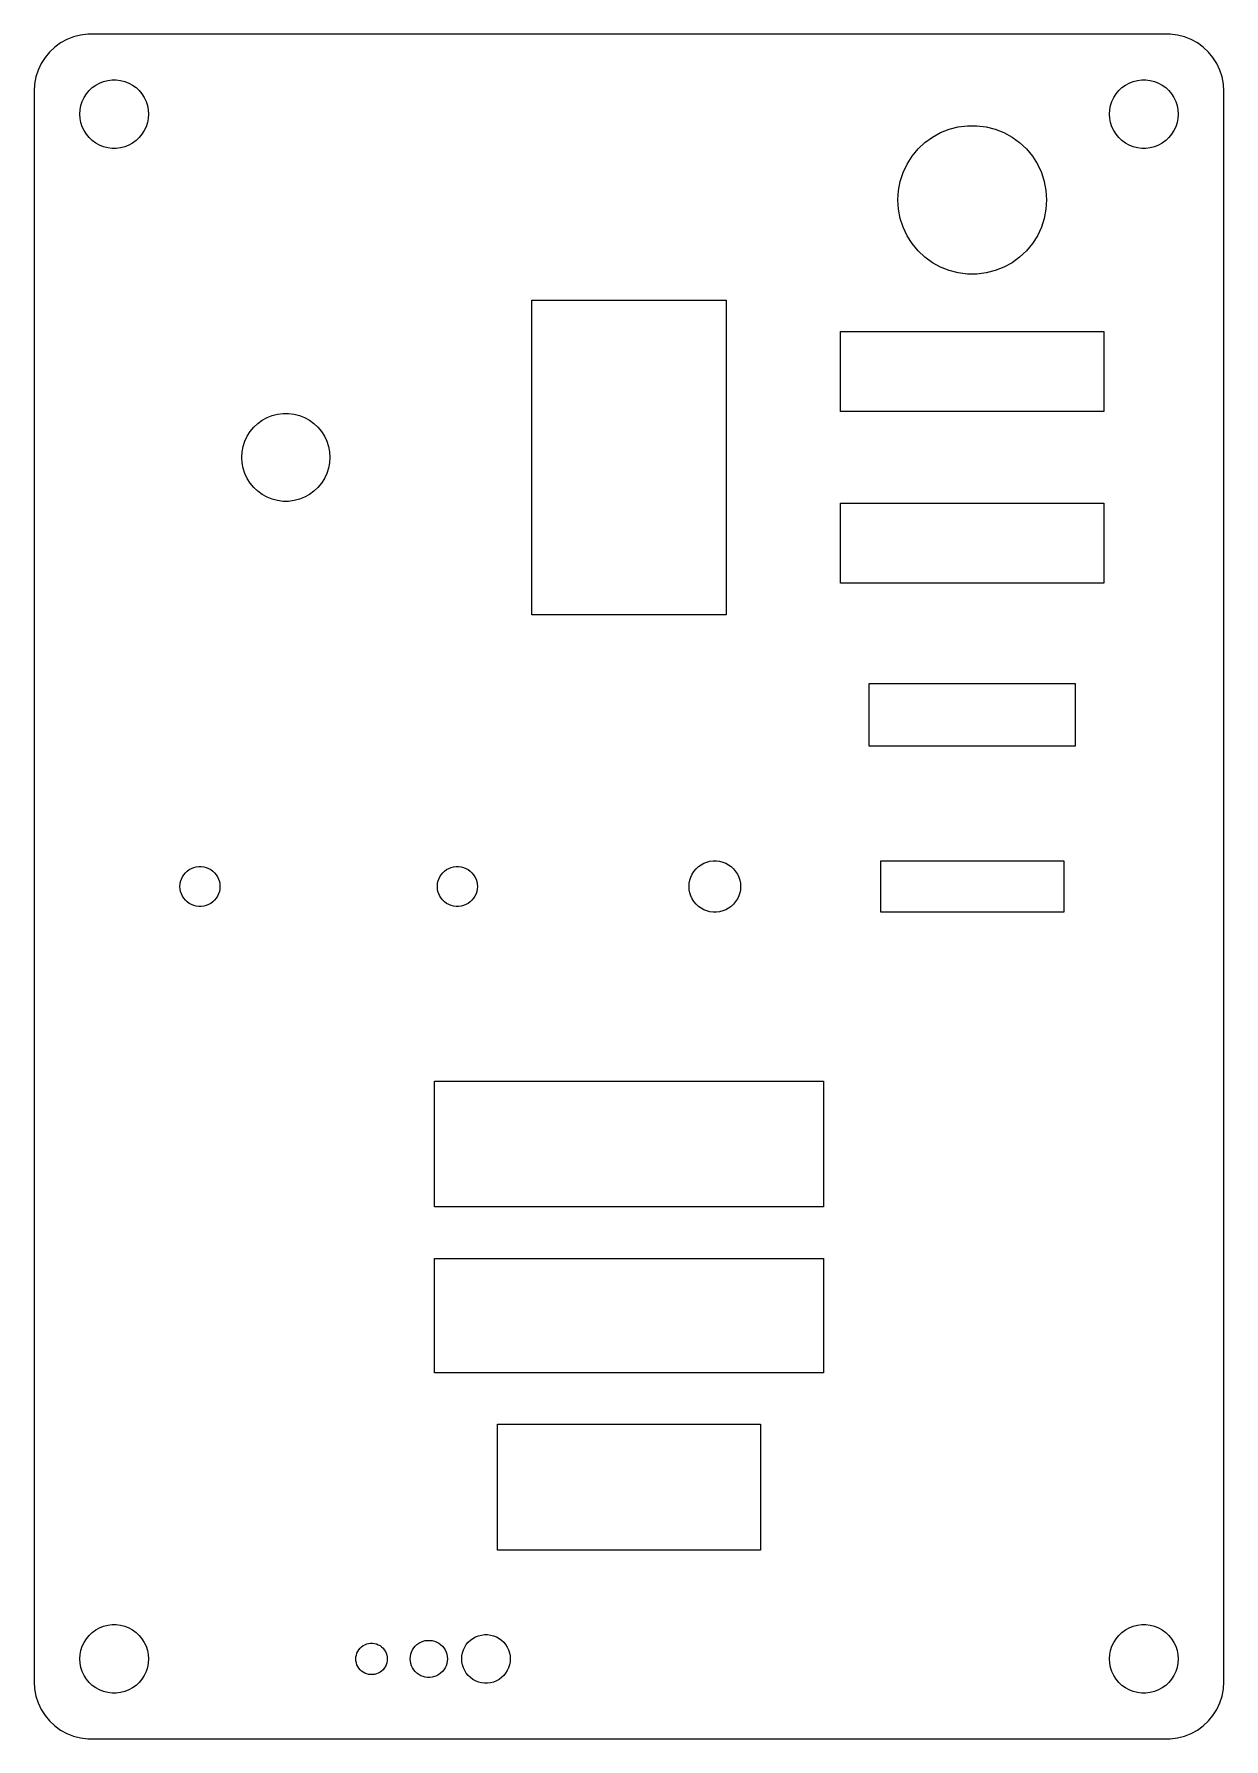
# Model space of a CAD drawing. Header units: metres. Extents: x -52 to 52, y -74 to 3413.
# Drawn here: x -52 to 52, y 720.5 to 869.5 of the extents above; entities that cross this region are included whole.
import ezdxf

# ---------------------------------------------------------------- set-up
doc = ezdxf.new("R2010")
doc.units = ezdxf.units.M

msp = doc.modelspace()

# ---------------------------------------------------------------- linework, layer by layer
for p, q in [((-49.6791, 868.722), (-50.1871, 868.353)), ((-49.1289, 869.024), (-49.6791, 868.722)), ((-48.5451, 869.255), (-49.1289, 869.024)), ((-47.9369, 869.411), (-48.5451, 869.255)), ((-47.3139, 869.49), (-47.9369, 869.411)), ((47.3139, 869.49), (-47.3139, 869.49)), ((47.9369, 869.411), (47.3139, 869.49)), ((48.5451, 869.255), (47.9369, 869.411)), ((49.1289, 869.024), (48.5451, 869.255)), ((49.6791, 868.722), (49.1289, 869.024)), ((50.1871, 868.353), (49.6791, 868.722)), ((-51.0451, 867.439), (-51.3815, 866.909)), ((-50.6448, 867.923), (-51.0451, 867.439)), ((-50.1871, 868.353), (-50.6448, 867.923)), ((50.6448, 867.923), (50.1871, 868.353)), ((51.0451, 867.439), (50.6448, 867.923)), ((51.3815, 866.909), (51.0451, 867.439)), ((-51.8429, 865.743), (-51.9606, 865.127)), ((-51.6489, 866.341), (-51.8429, 865.743)), ((-51.3815, 866.909), (-51.6489, 866.341)), ((51.6489, 866.341), (51.3815, 866.909)), ((51.8429, 865.743), (51.6489, 866.341)), ((51.9606, 865.127), (51.8429, 865.743)), ((-51.9606, 865.127), (-52, 864.5)), ((-52, 864.5), (-52, 725.5)), ((-47.6289, 863.945), (-47.427, 864.263)), ((-47.427, 864.263), (-47.1869, 864.554)), ((-47.1869, 864.554), (-46.9123, 864.812)), ((-46.9123, 864.812), (-46.6075, 865.033)), ((-46.6075, 865.033), (-46.2773, 865.214)), ((-46.2773, 865.214), (-45.927, 865.353)), ((-45.927, 865.353), (-45.5621, 865.447)), ((-45.5621, 865.447), (-45.1884, 865.494)), ((-45.1884, 865.494), (-44.8116, 865.494)), ((-44.8116, 865.494), (-44.4379, 865.447)), ((-44.4379, 865.447), (-44.0729, 865.353)), ((-44.0729, 865.353), (-43.7227, 865.214)), ((-43.7227, 865.214), (-43.3925, 865.033)), ((-43.3925, 865.033), (-43.0877, 864.812)), ((-43.0877, 864.812), (-42.8131, 864.554)), ((-42.8131, 864.554), (-42.5729, 864.263)), ((-42.5729, 864.263), (-42.3711, 863.945)), ((42.3711, 863.945), (42.5729, 864.263)), ((42.5729, 864.263), (42.8131, 864.554)), ((42.8131, 864.554), (43.0877, 864.812)), ((43.0877, 864.812), (43.3925, 865.033)), ((43.3925, 865.033), (43.7227, 865.214)), ((43.7227, 865.214), (44.0729, 865.353)), ((44.0729, 865.353), (44.4379, 865.447)), ((44.4379, 865.447), (44.8116, 865.494)), ((44.8116, 865.494), (45.1884, 865.494)), ((45.1884, 865.494), (45.5621, 865.447)), ((45.5621, 865.447), (45.927, 865.353)), ((45.927, 865.353), (46.2773, 865.214)), ((46.2773, 865.214), (46.6075, 865.033)), ((46.6075, 865.033), (46.9123, 864.812)), ((46.9123, 864.812), (47.1869, 864.554)), ((47.1869, 864.554), (47.427, 864.263)), ((47.427, 864.263), (47.6289, 863.945)), ((52, 864.5), (51.9606, 865.127)), ((52, 725.5), (52, 864.5)), ((-48, 862.5), (-47.9763, 862.876)), ((-47.9763, 862.876), (-47.9057, 863.246)), ((-47.9057, 863.246), (-47.7893, 863.604)), ((-47.7893, 863.604), (-47.6289, 863.945)), ((-42.3711, 863.945), (-42.2107, 863.604)), ((-42.2107, 863.604), (-42.0942, 863.246)), ((-42.0942, 863.246), (-42.0237, 862.876)), ((-42.0237, 862.876), (-42, 862.5)), ((42, 862.5), (42.0237, 862.876)), ((42.0237, 862.876), (42.0942, 863.246)), ((42.0942, 863.246), (42.2107, 863.604)), ((42.2107, 863.604), (42.3711, 863.945)), ((47.6289, 863.945), (47.7893, 863.604)), ((47.7893, 863.604), (47.9057, 863.246)), ((47.9057, 863.246), (47.9763, 862.876)), ((47.9763, 862.876), (48, 862.5)), ((-47.9763, 862.124), (-48, 862.5)), ((-47.9057, 861.754), (-47.9763, 862.124)), ((-47.7893, 861.396), (-47.9057, 861.754)), ((-47.6289, 861.055), (-47.7893, 861.396)), ((-42.2107, 861.396), (-42.3711, 861.055)), ((-42.0942, 861.754), (-42.2107, 861.396)), ((-42.0237, 862.124), (-42.0942, 861.754)), ((-42, 862.5), (-42.0237, 862.124)), ((27.2324, 860.881), (27.9914, 861.182)), ((27.9914, 861.182), (28.782, 861.385)), ((28.782, 861.385), (29.5919, 861.487)), ((29.5919, 861.487), (30.4081, 861.487)), ((30.4081, 861.487), (31.218, 861.385)), ((31.218, 861.385), (32.0086, 861.182)), ((32.0086, 861.182), (32.7676, 860.881)), ((42.0237, 862.124), (42, 862.5)), ((42.0942, 861.754), (42.0237, 862.124)), ((42.2107, 861.396), (42.0942, 861.754)), ((42.3711, 861.055), (42.2107, 861.396)), ((47.7893, 861.396), (47.6289, 861.055)), ((47.9057, 861.754), (47.7893, 861.396)), ((47.9763, 862.124), (47.9057, 861.754)), ((48, 862.5), (47.9763, 862.124)), ((-47.427, 860.737), (-47.6289, 861.055)), ((-47.1869, 860.446), (-47.427, 860.737)), ((-46.9123, 860.188), (-47.1869, 860.446)), ((-46.6075, 859.967), (-46.9123, 860.188)), ((-46.2773, 859.786), (-46.6075, 859.967)), ((-45.927, 859.647), (-46.2773, 859.786)), ((-45.5621, 859.553), (-45.927, 859.647)), ((-44.0729, 859.647), (-44.4379, 859.553)), ((-43.7227, 859.786), (-44.0729, 859.647)), ((-43.3925, 859.967), (-43.7227, 859.786)), ((-43.0877, 860.188), (-43.3925, 859.967)), ((-42.8131, 860.446), (-43.0877, 860.188)), ((-42.5729, 860.737), (-42.8131, 860.446)), ((-42.3711, 861.055), (-42.5729, 860.737)), ((25.2617, 859.45), (25.8567, 860.008)), ((25.8567, 860.008), (26.5171, 860.488)), ((26.5171, 860.488), (27.2324, 860.881)), ((32.7676, 860.881), (33.4829, 860.488)), ((33.4829, 860.488), (34.1432, 860.008)), ((34.1432, 860.008), (34.7383, 859.45)), ((42.5729, 860.737), (42.3711, 861.055)), ((42.8131, 860.446), (42.5729, 860.737)), ((43.0877, 860.188), (42.8131, 860.446)), ((43.3925, 859.967), (43.0877, 860.188)), ((43.7227, 859.786), (43.3925, 859.967)), ((44.0729, 859.647), (43.7227, 859.786)), ((44.4379, 859.553), (44.0729, 859.647)), ((45.927, 859.647), (45.5621, 859.553)), ((46.2773, 859.786), (45.927, 859.647)), ((46.6075, 859.967), (46.2773, 859.786)), ((46.9123, 860.188), (46.6075, 859.967)), ((47.1869, 860.446), (46.9123, 860.188)), ((47.427, 860.737), (47.1869, 860.446)), ((47.6289, 861.055), (47.427, 860.737)), ((-45.1884, 859.506), (-45.5621, 859.553)), ((-44.8116, 859.506), (-45.1884, 859.506)), ((-44.4379, 859.553), (-44.8116, 859.506)), ((23.9565, 857.393), (24.304, 858.131)), ((24.304, 858.131), (24.7414, 858.821)), ((24.7414, 858.821), (25.2617, 859.45)), ((34.7383, 859.45), (35.2586, 858.821)), ((35.2586, 858.821), (35.696, 858.131)), ((35.696, 858.131), (36.0435, 857.393)), ((44.8116, 859.506), (44.4379, 859.553)), ((45.1884, 859.506), (44.8116, 859.506)), ((45.5621, 859.553), (45.1884, 859.506)), ((23.7042, 856.616), (23.9565, 857.393)), ((36.0435, 857.393), (36.2958, 856.616)), ((23.5, 855), (23.5513, 855.815)), ((23.5513, 855.815), (23.7042, 856.616)), ((36.2958, 856.616), (36.4487, 855.815)), ((36.4487, 855.815), (36.5, 855)), ((23.5513, 854.185), (23.5, 855)), ((23.7042, 853.384), (23.5513, 854.185)), ((36.4487, 854.185), (36.2958, 853.384)), ((36.5, 855), (36.4487, 854.185)), ((23.9565, 852.607), (23.7042, 853.384)), ((24.304, 851.869), (23.9565, 852.607)), ((36.0435, 852.607), (35.696, 851.869)), ((36.2958, 853.384), (36.0435, 852.607)), ((24.7414, 851.179), (24.304, 851.869)), ((25.2617, 850.55), (24.7414, 851.179)), ((35.2586, 851.179), (34.7383, 850.55)), ((35.696, 851.869), (35.2586, 851.179)), ((25.8567, 849.992), (25.2617, 850.55)), ((26.5171, 849.512), (25.8567, 849.992)), ((27.2324, 849.119), (26.5171, 849.512)), ((33.4829, 849.512), (32.7676, 849.119)), ((34.1432, 849.992), (33.4829, 849.512)), ((34.7383, 850.55), (34.1432, 849.992)), ((27.9914, 848.818), (27.2324, 849.119)), ((28.782, 848.615), (27.9914, 848.818)), ((29.5919, 848.513), (28.782, 848.615)), ((30.4081, 848.513), (29.5919, 848.513)), ((31.218, 848.615), (30.4081, 848.513)), ((32.0086, 848.818), (31.218, 848.615)), ((32.7676, 849.119), (32.0086, 848.818)), ((-8.5, 818.75), (-8.5, 846.25)), ((-8.5, 846.25), (8.5, 846.25)), ((8.5, 846.25), (8.5, 818.75)), ((18.5, 836.5), (18.5, 843.5)), ((18.5, 843.5), (41.5, 843.5)), ((41.5, 843.5), (41.5, 836.5)), ((-32.0629, 835.751), (-31.6392, 835.984)), ((-31.6392, 835.984), (-31.1897, 836.162)), ((-31.1897, 836.162), (-30.7214, 836.282)), ((-30.7214, 836.282), (-30.2417, 836.342)), ((-30.2417, 836.342), (-29.7583, 836.342)), ((-29.7583, 836.342), (-29.2786, 836.282)), ((-29.2786, 836.282), (-28.8103, 836.162)), ((-28.8103, 836.162), (-28.3607, 835.984)), ((-28.3607, 835.984), (-27.9371, 835.751)), ((41.5, 836.5), (18.5, 836.5)), ((-33.5796, 833.917), (-33.3738, 834.355)), ((-33.3738, 834.355), (-33.1147, 834.763)), ((-33.1147, 834.763), (-32.8065, 835.135)), ((-32.8065, 835.135), (-32.4541, 835.466)), ((-32.4541, 835.466), (-32.0629, 835.751)), ((-27.9371, 835.751), (-27.5459, 835.466)), ((-27.5459, 835.466), (-27.1935, 835.135)), ((-27.1935, 835.135), (-26.8853, 834.763)), ((-26.8853, 834.763), (-26.6262, 834.355)), ((-26.6262, 834.355), (-26.4203, 833.917)), ((-33.85, 832.5), (-33.8196, 832.983)), ((-33.8196, 832.983), (-33.729, 833.457)), ((-33.729, 833.457), (-33.5796, 833.917)), ((-26.4203, 833.917), (-26.271, 833.457)), ((-26.271, 833.457), (-26.1804, 832.983)), ((-26.1804, 832.983), (-26.15, 832.5)), ((-33.8196, 832.017), (-33.85, 832.5)), ((-33.729, 831.543), (-33.8196, 832.017)), ((-33.5796, 831.083), (-33.729, 831.543)), ((-26.271, 831.543), (-26.4203, 831.083)), ((-26.1804, 832.017), (-26.271, 831.543)), ((-26.15, 832.5), (-26.1804, 832.017)), ((-33.3738, 830.645), (-33.5796, 831.083)), ((-33.1147, 830.237), (-33.3738, 830.645)), ((-32.8065, 829.864), (-33.1147, 830.237)), ((-32.4541, 829.534), (-32.8065, 829.864)), ((-27.1935, 829.864), (-27.5459, 829.534)), ((-26.8853, 830.237), (-27.1935, 829.864)), ((-26.6262, 830.645), (-26.8853, 830.237)), ((-26.4203, 831.083), (-26.6262, 830.645)), ((-32.0629, 829.249), (-32.4541, 829.534)), ((-31.6392, 829.016), (-32.0629, 829.249)), ((-31.1897, 828.838), (-31.6392, 829.016)), ((-30.7214, 828.718), (-31.1897, 828.838)), ((-30.2417, 828.658), (-30.7214, 828.718)), ((-29.7583, 828.658), (-30.2417, 828.658)), ((-29.2786, 828.718), (-29.7583, 828.658)), ((-28.8103, 828.838), (-29.2786, 828.718)), ((-28.3607, 829.016), (-28.8103, 828.838)), ((-27.9371, 829.249), (-28.3607, 829.016)), ((-27.5459, 829.534), (-27.9371, 829.249)), ((18.5, 821.5), (18.5, 828.5)), ((18.5, 828.5), (41.5, 828.5)), ((41.5, 828.5), (41.5, 821.5)), ((41.5, 821.5), (18.5, 821.5)), ((8.5, 818.75), (-8.5, 818.75)), ((21, 807.25), (21, 812.75)), ((21, 812.75), (39, 812.75)), ((39, 812.75), (39, 807.25)), ((39, 807.25), (21, 807.25)), ((6.54199, 797.036), (6.8047, 797.14)), ((6.8047, 797.14), (7.07838, 797.21)), ((7.07838, 797.21), (7.35872, 797.246)), ((7.35872, 797.246), (7.64127, 797.246)), ((7.64127, 797.246), (7.9216, 797.21)), ((7.9216, 797.21), (8.19528, 797.14)), ((8.19528, 797.14), (8.45799, 797.036)), ((22, 792.75), (22, 797.25)), ((22, 797.25), (38, 797.25)), ((38, 797.25), (38, 792.75)), ((-39.195, 795.435), (-39.1271, 795.644)), ((-39.1271, 795.644), (-39.0335, 795.843)), ((-39.0335, 795.843), (-38.9158, 796.029)), ((-38.9158, 796.029), (-38.7757, 796.198)), ((-38.7757, 796.198), (-38.6155, 796.348)), ((-38.6155, 796.348), (-38.4377, 796.478)), ((-38.4377, 796.478), (-38.2451, 796.583)), ((-38.2451, 796.583), (-38.0408, 796.664)), ((-38.0408, 796.664), (-37.8279, 796.719)), ((-37.8279, 796.719), (-37.6099, 796.747)), ((-37.6099, 796.747), (-37.3901, 796.747)), ((-37.3901, 796.747), (-37.1721, 796.719)), ((-37.1721, 796.719), (-36.9592, 796.664)), ((-36.9592, 796.664), (-36.7549, 796.583)), ((-36.7549, 796.583), (-36.5623, 796.478)), ((-36.5623, 796.478), (-36.3845, 796.348)), ((-36.3845, 796.348), (-36.2243, 796.198)), ((-36.2243, 796.198), (-36.0842, 796.029)), ((-36.0842, 796.029), (-35.9665, 795.843)), ((-35.9665, 795.843), (-35.8729, 795.644)), ((-35.8729, 795.644), (-35.805, 795.435)), ((-16.695, 795.435), (-16.6271, 795.644)), ((-16.6271, 795.644), (-16.5335, 795.843)), ((-16.5335, 795.843), (-16.4158, 796.029)), ((-16.4158, 796.029), (-16.2757, 796.198)), ((-16.2757, 796.198), (-16.1155, 796.348)), ((-16.1155, 796.348), (-15.9377, 796.478)), ((-15.9377, 796.478), (-15.7451, 796.583)), ((-15.7451, 796.583), (-15.5408, 796.664)), ((-15.5408, 796.664), (-15.3279, 796.719)), ((-15.3279, 796.719), (-15.1099, 796.747)), ((-15.1099, 796.747), (-14.8901, 796.747)), ((-14.8901, 796.747), (-14.6721, 796.719)), ((-14.6721, 796.719), (-14.4592, 796.664)), ((-14.4592, 796.664), (-14.2549, 796.583)), ((-14.2549, 796.583), (-14.0623, 796.478)), ((-14.0623, 796.478), (-13.8845, 796.348)), ((-13.8845, 796.348), (-13.7243, 796.198)), ((-13.7243, 796.198), (-13.5842, 796.029)), ((-13.5842, 796.029), (-13.4665, 795.843)), ((-13.4665, 795.843), (-13.3729, 795.644)), ((-13.3729, 795.644), (-13.305, 795.435)), ((5.26773, 795.282), (5.32068, 795.56)), ((5.32068, 795.56), (5.40799, 795.828)), ((5.40799, 795.828), (5.52831, 796.084)), ((5.52831, 796.084), (5.6797, 796.323)), ((5.6797, 796.323), (5.85982, 796.54)), ((5.85982, 796.54), (6.0658, 796.734)), ((6.0658, 796.734), (6.29439, 796.9)), ((6.29439, 796.9), (6.54199, 797.036)), ((8.45799, 797.036), (8.7056, 796.9)), ((8.7056, 796.9), (8.93419, 796.734)), ((8.93419, 796.734), (9.14017, 796.54)), ((9.14017, 796.54), (9.32028, 796.323)), ((9.32028, 796.323), (9.47168, 796.084)), ((9.47168, 796.084), (9.592, 795.828)), ((9.592, 795.828), (9.67931, 795.56)), ((9.67931, 795.56), (9.73225, 795.282)), ((-39.25, 795), (-39.2362, 795.219)), ((-39.2362, 794.781), (-39.25, 795)), ((-39.2362, 795.219), (-39.195, 795.435)), ((-39.195, 794.565), (-39.2362, 794.781)), ((-39.1271, 794.356), (-39.195, 794.565)), ((-39.0335, 794.157), (-39.1271, 794.356)), ((-38.9158, 793.971), (-39.0335, 794.157)), ((-35.9665, 794.157), (-36.0842, 793.971)), ((-35.8729, 794.356), (-35.9665, 794.157)), ((-35.805, 794.565), (-35.8729, 794.356)), ((-35.805, 795.435), (-35.7638, 795.219)), ((-35.7638, 794.781), (-35.805, 794.565)), ((-35.7638, 795.219), (-35.75, 795)), ((-35.75, 795), (-35.7638, 794.781)), ((-16.75, 795), (-16.7362, 795.219)), ((-16.7362, 794.781), (-16.75, 795)), ((-16.7362, 795.219), (-16.695, 795.435)), ((-16.695, 794.565), (-16.7362, 794.781)), ((-16.6271, 794.356), (-16.695, 794.565)), ((-16.5335, 794.157), (-16.6271, 794.356)), ((-16.4158, 793.971), (-16.5335, 794.157)), ((-13.4665, 794.157), (-13.5842, 793.971)), ((-13.3729, 794.356), (-13.4665, 794.157)), ((-13.305, 794.565), (-13.3729, 794.356)), ((-13.305, 795.435), (-13.2638, 795.219)), ((-13.2638, 794.781), (-13.305, 794.565)), ((-13.2638, 795.219), (-13.25, 795)), ((-13.25, 795), (-13.2638, 794.781)), ((5.25, 795), (5.26773, 795.282)), ((5.26773, 794.718), (5.25, 795)), ((5.32068, 794.44), (5.26773, 794.718)), ((5.40799, 794.172), (5.32068, 794.44)), ((5.52831, 793.916), (5.40799, 794.172)), ((9.592, 794.172), (9.47168, 793.916)), ((9.67931, 794.44), (9.592, 794.172)), ((9.73225, 794.718), (9.67931, 794.44)), ((9.73225, 795.282), (9.75, 795)), ((9.75, 795), (9.73225, 794.718)), ((-38.7757, 793.802), (-38.9158, 793.971)), ((-38.6155, 793.652), (-38.7757, 793.802)), ((-38.4377, 793.522), (-38.6155, 793.652)), ((-38.2451, 793.417), (-38.4377, 793.522)), ((-38.0408, 793.336), (-38.2451, 793.417)), ((-37.8279, 793.281), (-38.0408, 793.336)), ((-37.6099, 793.253), (-37.8279, 793.281)), ((-37.3901, 793.253), (-37.6099, 793.253)), ((-37.1721, 793.281), (-37.3901, 793.253)), ((-36.9592, 793.336), (-37.1721, 793.281)), ((-36.7549, 793.417), (-36.9592, 793.336)), ((-36.5623, 793.522), (-36.7549, 793.417)), ((-36.3845, 793.652), (-36.5623, 793.522)), ((-36.2243, 793.802), (-36.3845, 793.652)), ((-36.0842, 793.971), (-36.2243, 793.802)), ((-16.2757, 793.802), (-16.4158, 793.971)), ((-16.1155, 793.652), (-16.2757, 793.802)), ((-15.9377, 793.522), (-16.1155, 793.652)), ((-15.7451, 793.417), (-15.9377, 793.522)), ((-15.5408, 793.336), (-15.7451, 793.417)), ((-15.3279, 793.281), (-15.5408, 793.336)), ((-15.1099, 793.253), (-15.3279, 793.281)), ((-14.8901, 793.253), (-15.1099, 793.253)), ((-14.6721, 793.281), (-14.8901, 793.253)), ((-14.4592, 793.336), (-14.6721, 793.281)), ((-14.2549, 793.417), (-14.4592, 793.336)), ((-14.0623, 793.522), (-14.2549, 793.417)), ((-13.8845, 793.652), (-14.0623, 793.522)), ((-13.7243, 793.802), (-13.8845, 793.652)), ((-13.5842, 793.971), (-13.7243, 793.802)), ((5.6797, 793.677), (5.52831, 793.916)), ((5.85982, 793.46), (5.6797, 793.677)), ((6.0658, 793.266), (5.85982, 793.46)), ((6.29439, 793.1), (6.0658, 793.266)), ((6.54199, 792.964), (6.29439, 793.1)), ((6.8047, 792.86), (6.54199, 792.964)), ((7.07838, 792.79), (6.8047, 792.86)), ((7.35872, 792.754), (7.07838, 792.79)), ((7.64127, 792.754), (7.35872, 792.754)), ((7.9216, 792.79), (7.64127, 792.754)), ((8.19528, 792.86), (7.9216, 792.79)), ((8.45799, 792.964), (8.19528, 792.86)), ((8.7056, 793.1), (8.45799, 792.964)), ((8.93419, 793.266), (8.7056, 793.1)), ((9.14017, 793.46), (8.93419, 793.266)), ((9.32028, 793.677), (9.14017, 793.46)), ((9.47168, 793.916), (9.32028, 793.677)), ((38, 792.75), (22, 792.75)), ((-17, 767), (-17, 778)), ((-17, 778), (17, 778)), ((17, 778), (17, 767)), ((17, 767), (-17, 767)), ((-17, 752.5), (-17, 762.5)), ((-17, 762.5), (17, 762.5)), ((17, 762.5), (17, 752.5)), ((17, 752.5), (-17, 752.5)), ((-11.5, 737), (-11.5, 748)), ((-11.5, 748), (11.5, 748)), ((11.5, 748), (11.5, 737)), ((11.5, 737), (-11.5, 737)), ((-46.9123, 729.812), (-46.6075, 730.033)), ((-46.6075, 730.033), (-46.2773, 730.214)), ((-46.2773, 730.214), (-45.927, 730.353)), ((-45.927, 730.353), (-45.5621, 730.447)), ((-45.5621, 730.447), (-45.1884, 730.494)), ((-45.1884, 730.494), (-44.8116, 730.494)), ((-44.8116, 730.494), (-44.4379, 730.447)), ((-44.4379, 730.447), (-44.0729, 730.353)), ((-44.0729, 730.353), (-43.7227, 730.214)), ((-43.7227, 730.214), (-43.3925, 730.033)), ((-43.3925, 730.033), (-43.0877, 729.812)), ((43.0877, 729.812), (43.3925, 730.033)), ((43.3925, 730.033), (43.7227, 730.214)), ((43.7227, 730.214), (44.0729, 730.353)), ((44.0729, 730.353), (44.4379, 730.447)), ((44.4379, 730.447), (44.8116, 730.494)), ((44.8116, 730.494), (45.1884, 730.494)), ((45.1884, 730.494), (45.5621, 730.447)), ((45.5621, 730.447), (45.927, 730.353)), ((45.927, 730.353), (46.2773, 730.214)), ((46.2773, 730.214), (46.6075, 730.033)), ((46.6075, 730.033), (46.9123, 729.812)), ((-47.9057, 728.246), (-47.7893, 728.604)), ((-47.7893, 728.604), (-47.6289, 728.945)), ((-47.6289, 728.945), (-47.427, 729.263)), ((-47.427, 729.263), (-47.1869, 729.554)), ((-47.1869, 729.554), (-46.9123, 729.812)), ((-43.0877, 729.812), (-42.8131, 729.554)), ((-42.8131, 729.554), (-42.5729, 729.263)), ((-42.5729, 729.263), (-42.3711, 728.945)), ((-42.3711, 728.945), (-42.2107, 728.604)), ((-42.2107, 728.604), (-42.0942, 728.246)), ((-23.5023, 728.441), (-23.3764, 728.559)), ((-23.3764, 728.559), (-23.2368, 728.661)), ((-23.2368, 728.661), (-23.0854, 728.744)), ((-23.0854, 728.744), (-22.9249, 728.808)), ((-22.9249, 728.808), (-22.7576, 728.851)), ((-22.7576, 728.851), (-22.5863, 728.872)), ((-22.5863, 728.872), (-22.4137, 728.872)), ((-22.4137, 728.872), (-22.2423, 728.851)), ((-22.2423, 728.851), (-22.0751, 728.808)), ((-22.0751, 728.808), (-21.9146, 728.744)), ((-21.9146, 728.744), (-21.7632, 728.661)), ((-21.7632, 728.661), (-21.6235, 728.559)), ((-21.6235, 728.559), (-21.4977, 728.441)), ((-18.8147, 728.455), (-18.6846, 728.612)), ((-18.6846, 728.612), (-18.5358, 728.752)), ((-18.5358, 728.752), (-18.3707, 728.872)), ((-18.3707, 728.872), (-18.1919, 728.97)), ((-18.1919, 728.97), (-18.0022, 729.045)), ((-18.0022, 729.045), (-17.8045, 729.096)), ((-17.8045, 729.096), (-17.602, 729.122)), ((-17.602, 729.122), (-17.398, 729.122)), ((-17.398, 729.122), (-17.1955, 729.096)), ((-17.1955, 729.096), (-16.9978, 729.045)), ((-16.9978, 729.045), (-16.8081, 728.97)), ((-16.8081, 728.97), (-16.6293, 728.872)), ((-16.6293, 728.872), (-16.4642, 728.752)), ((-16.4642, 728.752), (-16.3154, 728.612)), ((-16.3154, 728.612), (-16.1853, 728.455)), ((-14.4758, 728.282), (-14.3621, 728.524)), ((-14.3621, 728.524), (-14.2191, 728.749)), ((-14.2191, 728.749), (-14.0491, 728.955)), ((-14.0491, 728.955), (-13.8545, 729.137)), ((-13.8545, 729.137), (-13.6386, 729.294)), ((-13.6386, 729.294), (-13.4048, 729.423)), ((-13.4048, 729.423), (-13.1566, 729.521)), ((-13.1566, 729.521), (-12.8982, 729.587)), ((-12.8982, 729.587), (-12.6334, 729.621)), ((-12.6334, 729.621), (-12.3666, 729.621)), ((-12.3666, 729.621), (-12.1018, 729.587)), ((-12.1018, 729.587), (-11.8433, 729.521)), ((-11.8433, 729.521), (-11.5952, 729.423)), ((-11.5952, 729.423), (-11.3614, 729.294)), ((-11.3614, 729.294), (-11.1455, 729.137)), ((-11.1455, 729.137), (-10.9509, 728.955)), ((-10.9509, 728.955), (-10.7808, 728.749)), ((-10.7808, 728.749), (-10.6378, 728.524)), ((-10.6378, 728.524), (-10.5242, 728.282)), ((42.0942, 728.246), (42.2107, 728.604)), ((42.2107, 728.604), (42.3711, 728.945)), ((42.3711, 728.945), (42.5729, 729.263)), ((42.5729, 729.263), (42.8131, 729.554)), ((42.8131, 729.554), (43.0877, 729.812)), ((46.9123, 729.812), (47.1869, 729.554)), ((47.1869, 729.554), (47.427, 729.263)), ((47.427, 729.263), (47.6289, 728.945)), ((47.6289, 728.945), (47.7893, 728.604)), ((47.7893, 728.604), (47.9057, 728.246)), ((-48, 727.5), (-47.9763, 727.876)), ((-47.9763, 727.124), (-48, 727.5)), ((-47.9763, 727.876), (-47.9057, 728.246)), ((-47.9057, 726.754), (-47.9763, 727.124)), ((-42.0942, 728.246), (-42.0237, 727.876)), ((-42.0237, 727.124), (-42.0942, 726.754)), ((-42.0237, 727.876), (-42, 727.5)), ((-42, 727.5), (-42.0237, 727.124)), ((-23.875, 727.5), (-23.8642, 727.672)), ((-23.8642, 727.328), (-23.875, 727.5)), ((-23.8642, 727.672), (-23.8318, 727.842)), ((-23.8318, 727.158), (-23.8642, 727.328)), ((-23.8318, 727.842), (-23.7784, 728.006)), ((-23.7784, 726.994), (-23.8318, 727.158)), ((-23.7784, 728.006), (-23.7049, 728.162)), ((-23.7049, 728.162), (-23.6124, 728.308)), ((-23.6124, 728.308), (-23.5023, 728.441)), ((-21.4977, 728.441), (-21.3876, 728.308)), ((-21.3876, 728.308), (-21.2951, 728.162)), ((-21.2951, 728.162), (-21.2216, 728.006)), ((-21.2216, 728.006), (-21.1682, 727.842)), ((-21.1682, 727.158), (-21.2216, 726.994)), ((-21.1682, 727.842), (-21.1358, 727.672)), ((-21.1358, 727.328), (-21.1682, 727.158)), ((-21.1358, 727.672), (-21.125, 727.5)), ((-21.125, 727.5), (-21.1358, 727.328)), ((-19.125, 727.5), (-19.1122, 727.704)), ((-19.1122, 727.296), (-19.125, 727.5)), ((-19.1122, 727.704), (-19.0739, 727.904)), ((-19.0739, 727.096), (-19.1122, 727.296)), ((-19.0739, 727.904), (-19.0109, 728.098)), ((-19.0109, 726.902), (-19.0739, 727.096)), ((-19.0109, 728.098), (-18.924, 728.283)), ((-18.924, 728.283), (-18.8147, 728.455)), ((-16.1853, 728.455), (-16.076, 728.283)), ((-16.076, 728.283), (-15.9891, 728.098)), ((-15.9891, 728.098), (-15.926, 727.904)), ((-15.926, 727.096), (-15.9891, 726.902)), ((-15.926, 727.904), (-15.8878, 727.704)), ((-15.8878, 727.296), (-15.926, 727.096)), ((-15.8878, 727.704), (-15.875, 727.5)), ((-15.875, 727.5), (-15.8878, 727.296)), ((-14.625, 727.5), (-14.6082, 727.766)), ((-14.6082, 727.234), (-14.625, 727.5)), ((-14.6082, 727.766), (-14.5582, 728.028)), ((-14.5582, 726.972), (-14.6082, 727.234)), ((-14.5582, 728.028), (-14.4758, 728.282)), ((-10.5242, 728.282), (-10.4418, 728.028)), ((-10.4418, 728.028), (-10.3918, 727.766)), ((-10.3918, 727.234), (-10.4418, 726.972)), ((-10.3918, 727.766), (-10.375, 727.5)), ((-10.375, 727.5), (-10.3918, 727.234)), ((42, 727.5), (42.0237, 727.876)), ((42.0237, 727.124), (42, 727.5)), ((42.0237, 727.876), (42.0942, 728.246)), ((42.0942, 726.754), (42.0237, 727.124)), ((47.9057, 728.246), (47.9763, 727.876)), ((47.9763, 727.124), (47.9057, 726.754)), ((47.9763, 727.876), (48, 727.5)), ((48, 727.5), (47.9763, 727.124)), ((-47.7893, 726.396), (-47.9057, 726.754)), ((-47.6289, 726.055), (-47.7893, 726.396)), ((-47.427, 725.737), (-47.6289, 726.055)), ((-47.1869, 725.446), (-47.427, 725.737)), ((-42.5729, 725.737), (-42.8131, 725.446)), ((-42.3711, 726.055), (-42.5729, 725.737)), ((-42.2107, 726.396), (-42.3711, 726.055)), ((-42.0942, 726.754), (-42.2107, 726.396)), ((-23.7049, 726.838), (-23.7784, 726.994)), ((-23.6124, 726.692), (-23.7049, 726.838)), ((-23.5023, 726.559), (-23.6124, 726.692)), ((-23.3764, 726.441), (-23.5023, 726.559)), ((-23.2368, 726.339), (-23.3764, 726.441)), ((-23.0854, 726.256), (-23.2368, 726.339)), ((-22.9249, 726.192), (-23.0854, 726.256)), ((-22.7576, 726.149), (-22.9249, 726.192)), ((-22.5863, 726.128), (-22.7576, 726.149)), ((-22.4137, 726.128), (-22.5863, 726.128)), ((-22.2423, 726.149), (-22.4137, 726.128)), ((-22.0751, 726.192), (-22.2423, 726.149)), ((-21.9146, 726.256), (-22.0751, 726.192)), ((-21.7632, 726.339), (-21.9146, 726.256)), ((-21.6235, 726.441), (-21.7632, 726.339)), ((-21.4977, 726.559), (-21.6235, 726.441)), ((-21.3876, 726.692), (-21.4977, 726.559)), ((-21.2951, 726.838), (-21.3876, 726.692)), ((-21.2216, 726.994), (-21.2951, 726.838)), ((-18.924, 726.717), (-19.0109, 726.902)), ((-18.8147, 726.545), (-18.924, 726.717)), ((-18.6846, 726.388), (-18.8147, 726.545)), ((-18.5358, 726.248), (-18.6846, 726.388)), ((-18.3707, 726.128), (-18.5358, 726.248)), ((-18.1919, 726.03), (-18.3707, 726.128)), ((-18.0022, 725.955), (-18.1919, 726.03)), ((-17.8045, 725.904), (-18.0022, 725.955)), ((-17.602, 725.878), (-17.8045, 725.904)), ((-17.398, 725.878), (-17.602, 725.878)), ((-17.1955, 725.904), (-17.398, 725.878)), ((-16.9978, 725.955), (-17.1955, 725.904)), ((-16.8081, 726.03), (-16.9978, 725.955)), ((-16.6293, 726.128), (-16.8081, 726.03)), ((-16.4642, 726.248), (-16.6293, 726.128)), ((-16.3154, 726.388), (-16.4642, 726.248)), ((-16.1853, 726.545), (-16.3154, 726.388)), ((-16.076, 726.717), (-16.1853, 726.545)), ((-15.9891, 726.902), (-16.076, 726.717)), ((-14.4758, 726.718), (-14.5582, 726.972)), ((-14.3621, 726.476), (-14.4758, 726.718)), ((-14.2191, 726.251), (-14.3621, 726.476)), ((-14.0491, 726.045), (-14.2191, 726.251)), ((-13.8545, 725.863), (-14.0491, 726.045)), ((-13.6386, 725.706), (-13.8545, 725.863)), ((-13.4048, 725.577), (-13.6386, 725.706)), ((-13.1566, 725.479), (-13.4048, 725.577)), ((-11.5952, 725.577), (-11.8433, 725.479)), ((-11.3614, 725.706), (-11.5952, 725.577)), ((-11.1455, 725.863), (-11.3614, 725.706)), ((-10.9509, 726.045), (-11.1455, 725.863)), ((-10.7808, 726.251), (-10.9509, 726.045)), ((-10.6378, 726.476), (-10.7808, 726.251)), ((-10.5242, 726.718), (-10.6378, 726.476)), ((-10.4418, 726.972), (-10.5242, 726.718)), ((42.2107, 726.396), (42.0942, 726.754)), ((42.3711, 726.055), (42.2107, 726.396)), ((42.5729, 725.737), (42.3711, 726.055)), ((42.8131, 725.446), (42.5729, 725.737)), ((47.427, 725.737), (47.1869, 725.446)), ((47.6289, 726.055), (47.427, 725.737)), ((47.7893, 726.396), (47.6289, 726.055)), ((47.9057, 726.754), (47.7893, 726.396)), ((-52, 725.5), (-51.9606, 724.873)), ((-51.9606, 724.873), (-51.8429, 724.257)), ((-51.8429, 724.257), (-51.6489, 723.659)), ((-46.9123, 725.188), (-47.1869, 725.446)), ((-46.6075, 724.967), (-46.9123, 725.188)), ((-46.2773, 724.786), (-46.6075, 724.967)), ((-45.927, 724.647), (-46.2773, 724.786)), ((-45.5621, 724.553), (-45.927, 724.647)), ((-45.1884, 724.506), (-45.5621, 724.553)), ((-44.8116, 724.506), (-45.1884, 724.506)), ((-44.4379, 724.553), (-44.8116, 724.506)), ((-44.0729, 724.647), (-44.4379, 724.553)), ((-43.7227, 724.786), (-44.0729, 724.647)), ((-43.3925, 724.967), (-43.7227, 724.786)), ((-43.0877, 725.188), (-43.3925, 724.967)), ((-42.8131, 725.446), (-43.0877, 725.188)), ((-12.8982, 725.413), (-13.1566, 725.479)), ((-12.6334, 725.379), (-12.8982, 725.413)), ((-12.3666, 725.379), (-12.6334, 725.379)), ((-12.1018, 725.413), (-12.3666, 725.379)), ((-11.8433, 725.479), (-12.1018, 725.413)), ((43.0877, 725.188), (42.8131, 725.446)), ((43.3925, 724.967), (43.0877, 725.188)), ((43.7227, 724.786), (43.3925, 724.967)), ((44.0729, 724.647), (43.7227, 724.786)), ((44.4379, 724.553), (44.0729, 724.647)), ((44.8116, 724.506), (44.4379, 724.553)), ((45.1884, 724.506), (44.8116, 724.506)), ((45.5621, 724.553), (45.1884, 724.506)), ((45.927, 724.647), (45.5621, 724.553)), ((46.2773, 724.786), (45.927, 724.647)), ((46.6075, 724.967), (46.2773, 724.786)), ((46.9123, 725.188), (46.6075, 724.967)), ((47.1869, 725.446), (46.9123, 725.188)), ((51.6489, 723.659), (51.8429, 724.257)), ((51.8429, 724.257), (51.9606, 724.873)), ((51.9606, 724.873), (52, 725.5)), ((-51.6489, 723.659), (-51.3815, 723.091)), ((-51.3815, 723.091), (-51.0451, 722.561)), ((-51.0451, 722.561), (-50.6448, 722.077)), ((50.6448, 722.077), (51.0451, 722.561)), ((51.0451, 722.561), (51.3815, 723.091)), ((51.3815, 723.091), (51.6489, 723.659)), ((-50.6448, 722.077), (-50.1871, 721.647)), ((-50.1871, 721.647), (-49.6791, 721.278)), ((-49.6791, 721.278), (-49.1289, 720.976)), ((49.1289, 720.976), (49.6791, 721.278)), ((49.6791, 721.278), (50.1871, 721.647)), ((50.1871, 721.647), (50.6448, 722.077)), ((-49.1289, 720.976), (-48.5451, 720.745)), ((-48.5451, 720.745), (-47.9369, 720.589)), ((-47.9369, 720.589), (-47.3139, 720.51)), ((-47.3139, 720.51), (47.3139, 720.51)), ((47.3139, 720.51), (47.9369, 720.589)), ((47.9369, 720.589), (48.5451, 720.745)), ((48.5451, 720.745), (49.1289, 720.976))]:
    msp.add_line(p, q)

doc.saveas('drawing.dxf')
